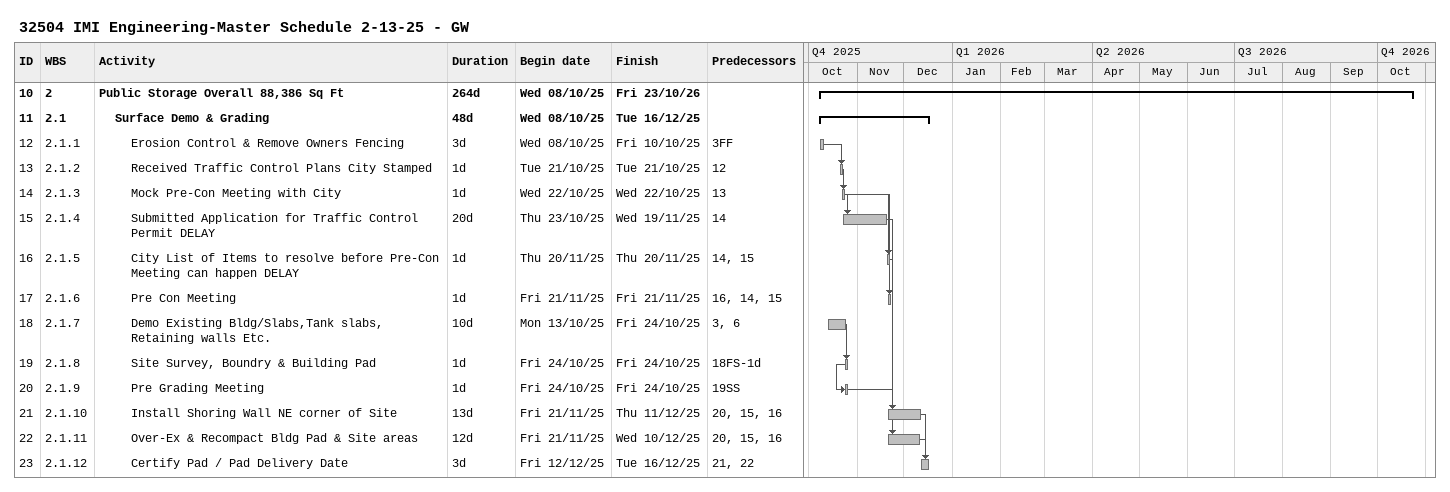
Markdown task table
32504 IMI Engineering-Master Schedule 2-13-25 - GW

| ID | WBS | Task | Duration | Start | Finish | Predecessors |
|---|---|---|---|---|---|---|
| 10 | 2 | **Public Storage Overall 88,386 Sq Ft** | 264d | 2025-10-08 | 2026-10-23 |  |
| 11 | 2.1 | **Surface Demo & Grading** | 48d | 2025-10-08 | 2025-12-16 |  |
| 12 | 2.1.1 | Erosion Control & Remove Owners Fencing | 3d | 2025-10-08 | 2025-10-10 | 3FF |
| 13 | 2.1.2 | Received Traffic Control Plans City Stamped | 1d | 2025-10-21 | 2025-10-21 | 12 |
| 14 | 2.1.3 | Mock Pre-Con Meeting with City | 1d | 2025-10-22 | 2025-10-22 | 13 |
| 15 | 2.1.4 | Submitted Application for Traffic Control Permit DELAY | 20d | 2025-10-23 | 2025-11-19 | 14 |
| 16 | 2.1.5 | City List of Items to resolve before Pre-Con Meeting can happen DELAY | 1d | 2025-11-20 | 2025-11-20 | 14, 15 |
| 17 | 2.1.6 | Pre Con Meeting | 1d | 2025-11-21 | 2025-11-21 | 16, 14, 15 |
| 18 | 2.1.7 | Demo Existing Bldg/Slabs,Tank slabs, Retaining walls Etc. | 10d | 2025-10-13 | 2025-10-24 | 3, 6 |
| 19 | 2.1.8 | Site Survey, Boundry & Building Pad | 1d | 2025-10-24 | 2025-10-24 | 18FS-1d |
| 20 | 2.1.9 | Pre Grading Meeting | 1d | 2025-10-24 | 2025-10-24 | 19SS |
| 21 | 2.1.10 | Install Shoring Wall NE corner of Site | 13d | 2025-11-21 | 2025-12-11 | 20, 15, 16 |
| 22 | 2.1.11 | Over-Ex & Recompact Bldg Pad & Site areas | 12d | 2025-11-21 | 2025-12-10 | 20, 15, 16 |
| 23 | 2.1.12 | Certify Pad / Pad Delivery Date | 3d | 2025-12-12 | 2025-12-16 | 21, 22 |
